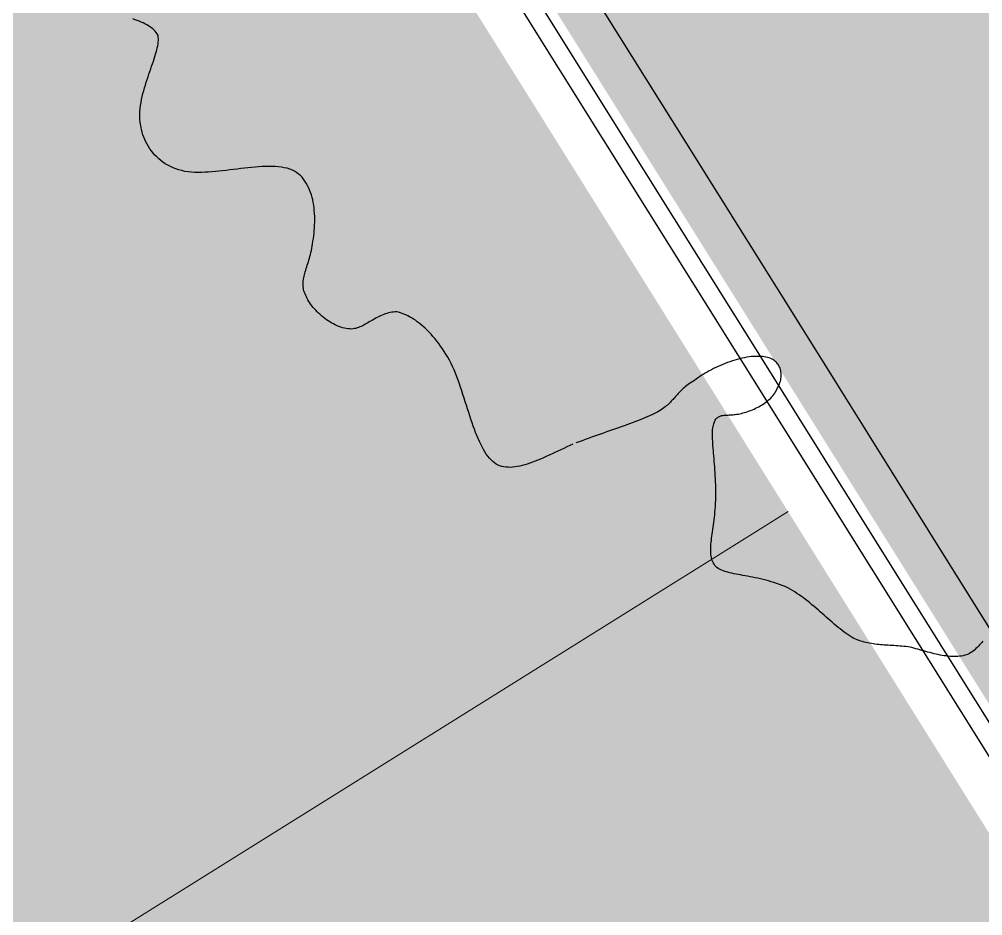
# Model space of a CAD drawing. Header units: metres. Extents: x 507649 to 508899, y 6966965 to 6967377.
# Drawn here: x 507874.485 to 507876.597, y 6967203.836 to 6967205.802 of the extents above; entities that cross this region are included whole.
import ezdxf

# ---------------------------------------------------------------- set-up
doc = ezdxf.new("R2010")
doc.units = ezdxf.units.M
doc.layers.add('C-PRKG', color=252, linetype='Continuous', lineweight=5)
for name, color, linetype in [('C_TEXT_2.5', 7, 'Continuous'), ('HATCH_LANDSCAPE', 1, 'Continuous'), ('HATCH_PAVEMENT_CARPARK', 254, 'Continuous'), ('KRB_LIP', 6, 'Continuous'), ('mga2020VEG_TREE', 252, 'Continuous'), ('PAV_CREST SAG', 2, 'Continuous')]:
    doc.layers.add(name, color=color, linetype=linetype)

# ---------------------------------------------------------------- blocks, each defined once
blk = doc.blocks.new('XD_HATCH')
at = {"layer": 'HATCH_LANDSCAPE', "ltscale": 0.5}
h = blk.add_hatch(dxfattribs=at)
h.set_pattern_fill('GRASS', color=256, scale=0.05)
h.set_pattern_definition([(212.013854887, (0, 0), (-0.28538859865, -1.2375190291), [0.238125, -1.557926224]), (167.013854887, (0, 0), (-0.28538859868, -1.23751902925), [0.238125, -1.031875]), (257.013854887, (0, 0), (1.23751902925, -0.28538859868), [0.238125, -1.031875])])
edge = h.paths.add_edge_path()
edge.add_line((507834.6194, 6967286.6003), (507833.7745, 6967278.3766))
edge.add_line((507833.7745, 6967278.3766), (507834.4563, 6967266.5732))
edge.add_arc((507833.4405, 6967266.3882), 1.0325, -56.8269, 10.3208, ccw=False)
edge.add_line((507834.0055, 6967265.524), (507833.7027, 6967265.3348))
edge.add_line((507833.7027, 6967265.3348), (507831.8595, 6967265.8814))
edge.add_arc((507790.5773, 6967261.1965), 41.5471, 6.4744, 11.72996)
edge.add_arc((507652.9266, 6967269.5696), 178.3302, 0.023588, 2.717699)
edge.add_arc((507863.8943, 6967277.5885), 32.8409, 156.38178, 179.23816, ccw=False)
edge.add_line((507833.8043, 6967290.7459), (507834.868, 6967290.3037))
edge.add_line((507834.868, 6967290.3037), (507834.6194, 6967286.6003))
edge = h.paths.add_edge_path()
edge.add_line((507840.3758, 6967264.2031), (507839.0111, 6967268.6216))
edge.add_line((507839.0111, 6967268.6216), (507838.9485, 6967268.9634))
edge.add_line((507838.9485, 6967268.9634), (507838.9635, 6967269.4631))
edge.add_line((507838.9635, 6967269.4631), (507838.7986, 6967271.4707))
edge.add_line((507838.7986, 6967271.4707), (507838.5426, 6967271.9806))
edge.add_line((507838.5426, 6967271.9806), (507838.3277, 6967272.489))
edge.add_line((507838.3277, 6967272.489), (507838.1812, 6967272.9949))
edge.add_line((507838.1812, 6967272.9949), (507838.0533, 6967273.5))
edge.add_line((507838.0533, 6967273.5), (507837.435, 6967274.5364))
edge.add_line((507837.435, 6967274.5364), (507837.4424, 6967274.8298))
edge.add_line((507837.4424, 6967274.8298), (507837.523, 6967275.3334))
edge.add_line((507837.523, 6967275.3334), (507837.4511, 6967275.831))
edge.add_line((507837.4511, 6967275.831), (507837.4008, 6967276.3294))
edge.add_line((507837.4008, 6967276.3294), (507837.3858, 6967276.8292))
edge.add_line((507837.3858, 6967276.8292), (507837.3708, 6967277.329))
edge.add_line((507837.3708, 6967277.329), (507837.3559, 6967277.8288))
edge.add_line((507837.3559, 6967277.8288), (507837.2868, 6967278.3259))
edge.add_line((507837.2868, 6967278.3259), (507837.6201, 6967280.3039))
edge.add_line((507837.6201, 6967280.3039), (507837.7291, 6967281.2981))
edge.add_line((507837.7291, 6967281.2981), (507837.7573, 6967281.7976))
edge.add_line((507837.7573, 6967281.7976), (507837.7637, 6967283.3032))
edge.add_line((507837.7637, 6967283.3032), (507837.8004, 6967283.8019))
edge.add_line((507837.8004, 6967283.8019), (507837.9, 6967284.2949))
edge.add_line((507837.9, 6967284.2949), (507838.1892, 6967285.2728))
edge.add_line((507838.1892, 6967285.2728), (507838.2709, 6967285.7675))
edge.add_line((507838.2709, 6967285.7675), (507838.3266, 6967286.2645))
edge.add_line((507838.3266, 6967286.2645), (507837.056, 6967286.299))
edge.add_line((507837.056, 6967286.299), (507837.0835, 6967286.024))
edge.add_line((507837.0835, 6967286.024), (507836.2865, 6967278.3018))
edge.add_line((507836.2865, 6967278.3018), (507836.7877, 6967269.7623))
edge.add_line((507836.7877, 6967269.7623), (507836.9971, 6967265.9725))
edge.add_arc((507835.4372, 6967265.8975), 1.5617, -51.2364, 2.7548, ccw=False)
edge.add_line((507836.415, 6967264.6797), (507834.7625, 6967263.6386))
edge.add_line((507834.7625, 6967263.6386), (507834.4122, 6967261.6514))
edge.add_line((507834.4122, 6967261.6514), (507838.3369, 6967255.3696))
edge.add_arc((507838.6337, 6967255.5551), 0.35, 211.9938, 302.0004)
edge.add_line((507838.8192, 6967255.2583), (507843.102, 6967257.934))
edge.add_line((507843.102, 6967257.934), (507849.8852, 6967247.0769))
edge.add_line((507849.8852, 6967247.0769), (507845.6775, 6967244.448))
edge.add_arc((507845.8629, 6967244.1511), 0.35, 121.996, 211.996)
edge.add_line((507845.5661, 6967243.9657), (507846.3609, 6967242.6936))
edge.add_arc((507846.6577, 6967242.879), 0.35, 211.996, 301.996)
edge.add_line((507846.8432, 6967242.5822), (507851.0509, 6967245.2111))
edge.add_line((507851.0509, 6967245.2111), (507857.8321, 6967234.3573))
edge.add_line((507857.8321, 6967234.3573), (507858.9988, 6967232.4898))
edge.add_line((507858.9988, 6967232.4898), (507868.4293, 6967217.3956))
edge.add_line((507868.4293, 6967217.3956), (507869.595, 6967215.5298))
edge.add_line((507869.595, 6967215.5298), (507879.0265, 6967200.4339))
edge.add_line((507879.0265, 6967200.4339), (507880.1922, 6967198.5681))
edge.add_line((507880.1922, 6967198.5681), (507889.6237, 6967183.4722))
edge.add_line((507889.6237, 6967183.4722), (507890.8655, 6967181.6516))
edge.add_line((507890.8655, 6967181.6516), (507890.7894, 6967181.6064))
edge.add_line((507890.7894, 6967181.6064), (507900.2209, 6967166.5105))
edge.add_line((507900.2209, 6967166.5105), (507895.9381, 6967163.8347))
edge.add_arc((507896.1235, 6967163.5378), 0.35, 121.994, 211.996)
edge.add_line((507895.8267, 6967163.3524), (507896.6215, 6967162.0802))
edge.add_arc((507896.9183, 6967162.2657), 0.35, 211.9984, 301.996)
edge.add_line((507897.1038, 6967161.9689), (507901.3866, 6967164.6447))
edge.add_line((507901.3866, 6967164.6447), (507910.8181, 6967149.5487))
edge.add_line((507910.8181, 6967149.5487), (507906.5469, 6967146.8811))
edge.add_arc((507906.7649, 6967146.6028), 0.3535, 128.0734, 218.4885)
edge.add_line((507906.4882, 6967146.3828), (507907.8077, 6967145.0972))
edge.add_line((507907.8077, 6967145.0972), (507909.4019, 6967144.1738))
edge.add_line((507909.4019, 6967144.1738), (507911.1824, 6967145.0318))
edge.add_line((507911.1824, 6967145.0318), (507911.5938, 6967146.4662))
edge.add_line((507911.5938, 6967146.4662), (507913.3116, 6967147.5395))
edge.add_line((507913.3116, 6967147.5395), (507911.7607, 6967150.3145))
edge.add_line((507911.7607, 6967150.3145), (507911.3517, 6967151.1377))
edge.add_line((507911.3517, 6967151.1377), (507910.3123, 6967152.8466))
edge.add_line((507910.3123, 6967152.8466), (507910.0252, 6967153.2568))
edge.add_line((507910.0252, 6967153.2568), (507908.2386, 6967155.6779))
edge.add_line((507908.2386, 6967155.6779), (507906.8185, 6967157.7385))
edge.add_line((507906.8185, 6967157.7385), (507905.1467, 6967160.2314))
edge.add_line((507905.1467, 6967160.2314), (507902.6614, 6967164.5743))
edge.add_line((507902.6614, 6967164.5743), (507901.6885, 6967166.3247))
edge.add_line((507901.6885, 6967166.3247), (507890.3492, 6967184.5912))
edge.add_line((507890.3492, 6967184.5912), (507887.9238, 6967188.3817))
edge.add_line((507887.9238, 6967188.3817), (507882.2644, 6967197.2262))
edge.add_line((507882.2644, 6967197.2262), (507881.0853, 6967198.9492))
edge.add_line((507881.0853, 6967198.9492), (507875.2149, 6967208.1494))
edge.add_line((507875.2149, 6967208.1494), (507870.7184, 6967215.3627))
edge.add_line((507870.7184, 6967215.3627), (507864.5811, 6967226.2674))
edge.add_line((507864.5811, 6967226.2674), (507858.7045, 6967235.0792))
edge.add_line((507858.7045, 6967235.0792), (507856.2419, 6967238.7442))
edge.add_line((507856.2419, 6967238.7442), (507855.1022, 6967240.3904))
edge.add_line((507855.1022, 6967240.3904), (507854.8173, 6967240.8019))
edge.add_line((507854.8173, 6967240.8019), (507854.0618, 6967242.0986))
edge.add_line((507854.0618, 6967242.0986), (507852.576, 6967244.7077))
edge.add_line((507852.576, 6967244.7077), (507851.066, 6967247.3016))
edge.add_line((507851.066, 6967247.3016), (507849.5393, 6967249.8852))
edge.add_line((507849.5393, 6967249.8852), (507848.9949, 6967250.7242))
edge.add_line((507848.9949, 6967250.7242), (507848.7226, 6967251.1437))
edge.add_line((507848.7226, 6967251.1437), (507848.4401, 6967251.5567))
edge.add_line((507848.4401, 6967251.5567), (507847.8618, 6967252.3745))
edge.add_line((507847.8618, 6967252.3745), (507847.3356, 6967253.2249))
edge.add_line((507847.3356, 6967253.2249), (507845.7975, 6967255.8013))
edge.add_line((507845.7975, 6967255.8013), (507844.2186, 6967258.446))
edge.add_line((507844.2186, 6967258.446), (507842.8502, 6967261.0217))
edge.add_line((507842.8502, 6967261.0217), (507842.6112, 6967261.4614))
edge.add_line((507842.6112, 6967261.4614), (507842.0412, 6967262.2858))
edge.add_line((507842.0412, 6967262.2858), (507840.3758, 6967264.2031))
at = {"layer": 'HATCH_PAVEMENT_CARPARK'}
h = blk.add_hatch(color=256, dxfattribs=at)
h.dxf.hatch_style = 1
edge = h.paths.add_edge_path()
edge.add_line((507875.9888, 6967195.7651), (507880.1445, 6967198.3614))
edge.add_line((507880.1445, 6967198.3614), (507889.417, 6967183.5199))
edge.add_line((507889.417, 6967183.5199), (507885.2614, 6967180.9236))
edge.add_arc((507885.5253, 6967180.4998), 0.4992, 121.9079, 212.0841)
edge.add_line((507885.1023, 6967180.2346), (507885.8971, 6967178.9625))
edge.add_arc((507886.3196, 6967179.221), 0.4954, 211.4571, 302.5349)
edge.add_line((507886.586, 6967178.8034), (507890.7427, 6967181.398))
edge.add_line((507890.7427, 6967181.398), (507900.0142, 6967166.5582))
edge.add_line((507900.0142, 6967166.5582), (507895.8586, 6967163.9619))
edge.add_arc((507896.1225, 6967163.5381), 0.4992, 121.9059, 212.0841)
edge.add_line((507895.6995, 6967163.2729), (507896.4943, 6967162.0008))
edge.add_arc((507896.9183, 6967162.2657), 0.5, 211.9984, 301.996)
edge.add_line((507897.1832, 6967161.8417), (507901.3389, 6967164.438))
edge.add_line((507901.3389, 6967164.438), (507910.6114, 6967149.5965))
edge.add_line((507910.6114, 6967149.5965), (507906.4613, 6967147.0044))
edge.add_arc((507906.7649, 6967146.6028), 0.5035, 127.0863, 218.5157)
edge.add_arc((507912.318, 6967151.0464), 7.6156, 218.65732, 253.74497)
edge.add_line((507910.1863, 6967143.7352), (507910.7688, 6967143.59))
edge.add_line((507910.7688, 6967143.59), (507911.5189, 6967143.4728))
edge.add_line((507911.5189, 6967143.4728), (507912.2837, 6967143.4309))
edge.add_line((507912.2837, 6967143.4309), (507913.7894, 6967143.3382))
edge.add_line((507913.7894, 6967143.3382), (507914.7067, 6967143.2816))
edge.add_line((507914.7067, 6967143.2816), (507913.8403, 6967137.3297))
edge.add_line((507913.8403, 6967137.3297), (507912.0774, 6967137.387))
edge.add_line((507912.0774, 6967137.387), (507909.0582, 6967137.6263))
edge.add_arc((507911.1175, 6967152.4843), 15, 222.13107, 262.10918, ccw=False)
edge.add_arc((507899.5853, 6967142.1233), 0.5056, 36.1917, 121.7915)
edge.add_line((507899.3189, 6967142.5531), (507895.8547, 6967140.3769))
edge.add_line((507895.8547, 6967140.3769), (507893.2252, 6967144.5857))
edge.add_line((507893.2252, 6967144.5857), (507886.5822, 6967155.2184))
edge.add_line((507886.5822, 6967155.2184), (507890.8139, 6967157.8599))
edge.add_arc((507890.4505, 6967158.234), 0.5215, 314.169, 391.1342)
edge.add_line((507890.8969, 6967158.5037), (507890.1021, 6967159.7758))
edge.add_arc((507889.6697, 6967159.5002), 0.5127, 32.5139, 110.6117)
edge.add_line((507889.4892, 6967159.9802), (507885.2575, 6967157.3386))
edge.add_line((507885.2575, 6967157.3386), (507875.985, 6967172.1801))
edge.add_line((507875.985, 6967172.1801), (507880.2167, 6967174.8216))
edge.add_arc((507879.8533, 6967175.1957), 0.5215, 314.1688, 391.1377)
edge.add_line((507880.2997, 6967175.4654), (507879.5049, 6967176.7376))
edge.add_arc((507879.0815, 6967176.4734), 0.499, 31.9564, 112.37)
edge.add_line((507878.8916, 6967176.9349), (507874.6603, 6967174.3003))
edge.add_line((507874.6603, 6967174.3003), (507865.3878, 6967189.1418))
edge.add_line((507865.3878, 6967189.1418), (507869.5434, 6967191.7381))
edge.add_arc((507869.2785, 6967192.1622), 0.5, 301.9931, 391.9994)
edge.add_line((507869.7025, 6967192.4271), (507868.9077, 6967193.6993))
edge.add_arc((507868.4837, 6967193.4343), 0.5, 31.9969, 121.9973)
edge.add_line((507868.2187, 6967193.8583), (507864.0642, 6967191.2604))
edge.add_line((507864.0642, 6967191.2604), (507854.7578, 6967206.1561))
edge.add_line((507854.7578, 6967206.1561), (507859.003, 6967208.7411))
edge.add_arc((507858.6819, 6967209.1238), 0.4995, 310.0061, 392.0445)
edge.add_line((507859.1053, 6967209.3888), (507858.3105, 6967210.661))
edge.add_arc((507857.8781, 6967210.3853), 0.5127, 32.5162, 110.6117)
edge.add_line((507857.6976, 6967210.8653), (507853.542, 6967208.2689))
edge.add_line((507853.542, 6967208.2689), (507844.2673, 6967223.0031))
edge.add_line((507844.2673, 6967223.0031), (507848.4217, 6967225.6013))
edge.add_arc((507848.1566, 6967226.0252), 0.5, 302.0224, 392.0224)
edge.add_line((507848.5805, 6967226.2903), (507847.6992, 6967227.6994))
edge.add_arc((507847.268, 6967227.4197), 0.5139, 32.9678, 130.3844)
edge.add_line((507846.935, 6967227.8112), (507842.912, 6967225.2832))
edge.add_line((507842.912, 6967225.2832), (507836.3216, 6967235.8317))
edge.add_line((507836.3216, 6967235.8317), (507840.4772, 6967238.428))
edge.add_arc((507840.2123, 6967238.8521), 0.5, 301.996, 392.0008)
edge.add_line((507840.6363, 6967239.117), (507840.6363, 6967239.117))
edge.add_arc((507840.2123, 6967238.8521), 0.5, -58.004, 31.9984, ccw=False)
edge.add_line((507840.4772, 6967238.428), (507836.3216, 6967235.8317))
edge.add_line((507836.3216, 6967235.8317), (507842.912, 6967225.2832))
edge.add_line((507842.912, 6967225.2832), (507846.935, 6967227.8112))
edge.add_arc((507847.268, 6967227.4197), 0.5139, 32.9678, 130.3844, ccw=False)
edge.add_line((507847.6992, 6967227.6994), (507848.5805, 6967226.2903))
edge.add_arc((507848.1566, 6967226.0252), 0.5, -57.9776, 32.0224, ccw=False)
edge.add_line((507848.4217, 6967225.6013), (507844.2673, 6967223.0031))
edge.add_line((507844.2673, 6967223.0031), (507853.542, 6967208.2689))
edge.add_line((507853.542, 6967208.2689), (507857.6976, 6967210.8653))
edge.add_arc((507857.8781, 6967210.3853), 0.5127, 32.5162, 110.6117, ccw=False)
edge.add_line((507858.3105, 6967210.661), (507859.1516, 6967209.4817))
edge.add_line((507859.1516, 6967209.4817), (507864.7027, 6967212.8859))
edge.add_arc((507865.1267, 6967213.1508), 0.5, 211.996, 301.996)
edge.add_line((507865.3916, 6967212.7268), (507869.5473, 6967215.3231))
edge.add_line((507869.5473, 6967215.3231), (507878.8198, 6967200.4816))
edge.add_line((507878.8198, 6967200.4816), (507874.6642, 6967197.8853))
edge.add_arc((507874.9291, 6967197.4612), 0.5, 121.996, 211.996)
edge.add_line((507874.5051, 6967197.1963), (507875.2999, 6967195.9242))
edge.add_arc((507875.7239, 6967196.1891), 0.5, 211.996, 301.996)
blk = doc.blocks.new('BAC V TREE')
for p, q in [((-13.8659, -6.0035), (-13.8962, -5.9923)), ((-13.8363, -6.0148), (-13.8659, -6.0035)), ((-13.8075, -6.0262), (-13.8363, -6.0148)), ((-13.7797, -6.0378), (-13.8075, -6.0262)), ((-13.7529, -6.0497), (-13.7797, -6.0378)), ((-13.7271, -6.0621), (-13.7529, -6.0497)), ((-13.7025, -6.0749), (-13.7271, -6.0621)), ((-13.679, -6.0882), (-13.7025, -6.0749)), ((-13.6569, -6.1023), (-13.679, -6.0882)), ((-13.636, -6.117), (-13.6569, -6.1023)), ((-13.6166, -6.1326), (-13.636, -6.117)), ((-13.5986, -6.1492), (-13.6166, -6.1326)), ((-13.5822, -6.1667), (-13.5986, -6.1492)), ((-13.5674, -6.1854), (-13.5822, -6.1667)), ((-13.5543, -6.2052), (-13.5674, -6.1854)), ((-13.543, -6.2263), (-13.5543, -6.2052)), ((-13.5393, -6.2479), (-13.543, -6.2263)), ((-13.5375, -6.2708), (-13.5393, -6.2479)), ((-13.5525, -6.4015), (-13.5466, -6.3733)), ((-13.5466, -6.3733), (-13.5421, -6.3461)), ((-13.5421, -6.3461), (-13.539, -6.3199)), ((-13.539, -6.3199), (-13.5375, -6.2948)), ((-13.5375, -6.2948), (-13.5375, -6.2708)), ((-13.5865, -6.524), (-13.5766, -6.492)), ((-13.5766, -6.492), (-13.5675, -6.4609)), ((-13.5675, -6.4609), (-13.5595, -6.4307)), ((-13.5595, -6.4307), (-13.5525, -6.4015)), ((-13.6327, -6.6602), (-13.6204, -6.625)), ((-13.6204, -6.625), (-13.6085, -6.5905)), ((-13.6085, -6.5905), (-13.5972, -6.5568)), ((-13.5972, -6.5568), (-13.5865, -6.524)), ((-13.6839, -6.808), (-13.671, -6.77)), ((-13.671, -6.77), (-13.6581, -6.7327)), ((-13.6581, -6.7327), (-13.6453, -6.6961)), ((-13.6453, -6.6961), (-13.6327, -6.6602)), ((-13.7332, -6.9654), (-13.7214, -6.9252)), ((-13.7214, -6.9252), (-13.7092, -6.8856)), ((-13.7092, -6.8856), (-13.6967, -6.8465)), ((-13.6967, -6.8465), (-13.6839, -6.808)), ((-13.7647, -7.0884), (-13.755, -7.047)), ((-13.755, -7.047), (-13.7444, -7.006)), ((-13.7444, -7.006), (-13.7332, -6.9654)), ((-13.7883, -7.2149), (-13.7815, -7.1724)), ((-13.7815, -7.1724), (-13.7736, -7.1303)), ((-13.7736, -7.1303), (-13.7647, -7.0884)), ((-13.7992, -7.3372), (-13.7981, -7.3006)), ((-13.7981, -7.3006), (-13.7938, -7.2576)), ((-13.7938, -7.2576), (-13.7883, -7.2149)), ((-13.7989, -7.3739), (-13.7992, -7.3372)), ((-13.7971, -7.4106), (-13.7989, -7.3739)), ((-13.7938, -7.4472), (-13.7971, -7.4106)), ((-13.789, -7.4836), (-13.7938, -7.4472)), ((-13.7827, -7.5199), (-13.789, -7.4836)), ((-13.775, -7.5558), (-13.7827, -7.5199)), ((-13.7657, -7.5914), (-13.775, -7.5558)), ((-13.7549, -7.6266), (-13.7657, -7.5914)), ((-13.7426, -7.6613), (-13.7549, -7.6266)), ((-13.7287, -7.6954), (-13.7426, -7.6613)), ((-13.7133, -7.7289), (-13.7287, -7.6954)), ((-13.6964, -7.7617), (-13.7133, -7.7289)), ((-13.6778, -7.7937), (-13.6964, -7.7617)), ((-13.6578, -7.8249), (-13.6778, -7.7937)), ((-13.6361, -7.8552), (-13.6578, -7.8249)), ((-13.6129, -7.8844), (-13.6361, -7.8552)), ((-13.588, -7.9127), (-13.6129, -7.8844)), ((-13.5616, -7.9398), (-13.588, -7.9127)), ((-13.5336, -7.9657), (-13.5616, -7.9398)), ((-13.5039, -7.9903), (-13.5336, -7.9657)), ((-13.4727, -8.0136), (-13.5039, -7.9903)), ((-13.4398, -8.0355), (-13.4727, -8.0136)), ((-13.4052, -8.0559), (-13.4398, -8.0355)), ((-13.369, -8.0748), (-13.4052, -8.0559)), ((-13.3312, -8.0921), (-13.369, -8.0748)), ((-13.2917, -8.1077), (-13.3312, -8.0921)), ((-13.2505, -8.1215), (-13.2917, -8.1077)), ((-13.2077, -8.1335), (-13.2505, -8.1215)), ((-13.1631, -8.1437), (-13.2077, -8.1335)), ((-13.1169, -8.1518), (-13.1631, -8.1437)), ((-12.7846, -8.1507), (-12.8344, -8.1544)), ((-12.7344, -8.1463), (-12.7846, -8.1507)), ((-12.6837, -8.1412), (-12.7344, -8.1463)), ((-12.6327, -8.1356), (-12.6837, -8.1412)), ((-12.5815, -8.1295), (-12.6327, -8.1356)), ((-12.5301, -8.1232), (-12.5815, -8.1295)), ((-12.4787, -8.1167), (-12.5301, -8.1232)), ((-12.4272, -8.1102), (-12.4787, -8.1167)), ((-12.376, -8.1038), (-12.4272, -8.1102)), ((-12.3249, -8.0977), (-12.376, -8.1038)), ((-12.2741, -8.0919), (-12.3249, -8.0977)), ((-12.2238, -8.0867), (-12.2741, -8.0919)), ((-12.1739, -8.0821), (-12.2238, -8.0867)), ((-12.1246, -8.0783), (-12.1739, -8.0821)), ((-12.076, -8.0754), (-12.1246, -8.0783)), ((-12.0281, -8.0735), (-12.076, -8.0754)), ((-11.9811, -8.0728), (-12.0281, -8.0735)), ((-11.9351, -8.0734), (-11.9811, -8.0728)), ((-11.89, -8.0754), (-11.9351, -8.0734)), ((-11.8461, -8.079), (-11.89, -8.0754)), ((-11.8034, -8.0843), (-11.8461, -8.079)), ((-11.7621, -8.0915), (-11.8034, -8.0843)), ((-11.7221, -8.1006), (-11.7621, -8.0915)), ((-11.6836, -8.1118), (-11.7221, -8.1006)), ((-11.6467, -8.1252), (-11.6836, -8.1118)), ((-11.6164, -8.1417), (-11.6467, -8.1252)), ((-11.5878, -8.1603), (-11.6164, -8.1417)), ((-13.0722, -8.1558), (-13.1169, -8.1518)), ((-13.0263, -8.1582), (-13.0722, -8.1558)), ((-12.9796, -8.1591), (-13.0263, -8.1582)), ((-12.9319, -8.1587), (-12.9796, -8.1591)), ((-12.8835, -8.157), (-12.9319, -8.1587)), ((-12.8344, -8.1544), (-12.8835, -8.157)), ((-11.561, -8.1809), (-11.5878, -8.1603)), ((-11.5359, -8.2034), (-11.561, -8.1809)), ((-11.5125, -8.2276), (-11.5359, -8.2034)), ((-11.4907, -8.2536), (-11.5125, -8.2276)), ((-11.4705, -8.2811), (-11.4907, -8.2536)), ((-11.4519, -8.3101), (-11.4705, -8.2811)), ((-11.4348, -8.3406), (-11.4519, -8.3101)), ((-11.4191, -8.3723), (-11.4348, -8.3406)), ((-11.4049, -8.4052), (-11.4191, -8.3723)), ((-11.3921, -8.4393), (-11.4049, -8.4052)), ((-11.3807, -8.4743), (-11.3921, -8.4393)), ((-11.3706, -8.5103), (-11.3807, -8.4743)), ((-11.3618, -8.547), (-11.3706, -8.5103)), ((-11.3542, -8.5845), (-11.3618, -8.547)), ((-11.3479, -8.6226), (-11.3542, -8.5845)), ((-11.3427, -8.6613), (-11.3479, -8.6226)), ((-11.3387, -8.7003), (-11.3427, -8.6613)), ((-11.3357, -8.7397), (-11.3387, -8.7003)), ((-11.3339, -8.7793), (-11.3357, -8.7397)), ((-11.333, -8.819), (-11.3339, -8.7793)), ((-11.3331, -8.8588), (-11.333, -8.819)), ((-11.339, -8.9773), (-11.3362, -8.938)), ((-11.3362, -8.938), (-11.3342, -8.8985)), ((-11.3342, -8.8985), (-11.3331, -8.8588)), ((-11.3584, -9.1299), (-11.3525, -9.0926)), ((-11.3525, -9.0926), (-11.3472, -9.0547)), ((-11.3472, -9.0547), (-11.3427, -9.0162)), ((-11.3427, -9.0162), (-11.339, -8.9773)), ((-11.3803, -9.2584), (-11.3746, -9.2286)), ((-11.3746, -9.2286), (-11.3695, -9.198)), ((-11.3695, -9.198), (-11.365, -9.1664)), ((-11.365, -9.1664), (-11.3584, -9.1299)), ((-11.415, -9.3948), (-11.4075, -9.369)), ((-11.4075, -9.369), (-11.4002, -9.3425)), ((-11.4002, -9.3425), (-11.3932, -9.3152)), ((-11.3932, -9.3152), (-11.3866, -9.2872)), ((-11.3866, -9.2872), (-11.3803, -9.2584)), ((-11.4526, -9.515), (-11.4453, -9.492)), ((-11.4453, -9.492), (-11.4378, -9.4686)), ((-11.4378, -9.4686), (-11.4302, -9.4446)), ((-11.4302, -9.4446), (-11.4226, -9.42)), ((-11.4226, -9.42), (-11.415, -9.3948)), ((-11.4914, -9.666), (-11.4877, -9.6452)), ((-11.4877, -9.6452), (-11.4833, -9.6242)), ((-11.4833, -9.6242), (-11.4782, -9.603)), ((-11.4782, -9.603), (-11.4725, -9.5815)), ((-11.4725, -9.5815), (-11.4663, -9.5597)), ((-11.4663, -9.5597), (-11.4596, -9.5376)), ((-11.4596, -9.5376), (-11.4526, -9.515)), ((-11.4971, -9.7277), (-11.4962, -9.7072)), ((-11.497, -9.7482), (-11.4971, -9.7277)), ((-11.4958, -9.7687), (-11.497, -9.7482)), ((-11.4962, -9.7072), (-11.4942, -9.6867)), ((-11.4933, -9.7893), (-11.4958, -9.7687)), ((-11.4942, -9.6867), (-11.4914, -9.666)), ((-11.4895, -9.81), (-11.4933, -9.7893)), ((-11.4844, -9.8309), (-11.4895, -9.81)), ((-11.4778, -9.8519), (-11.4844, -9.8309)), ((-11.4696, -9.8732), (-11.4778, -9.8519)), ((-11.4598, -9.8948), (-11.4696, -9.8732)), ((-11.4511, -9.9151), (-11.4598, -9.8948)), ((-11.4411, -9.9358), (-11.4511, -9.9151)), ((-11.4297, -9.9567), (-11.4411, -9.9358)), ((-11.4171, -9.9778), (-11.4297, -9.9567)), ((-11.4034, -9.9989), (-11.4171, -9.9778)), ((-11.3885, -10.02), (-11.4034, -9.9989)), ((-11.3726, -10.0412), (-11.3885, -10.02)), ((-11.3557, -10.0622), (-11.3726, -10.0412)), ((-11.3378, -10.083), (-11.3557, -10.0622)), ((-11.319, -10.1036), (-11.3378, -10.083)), ((-11.2993, -10.124), (-11.319, -10.1036)), ((-11.2789, -10.1439), (-11.2993, -10.124)), ((-11.2577, -10.1634), (-11.2789, -10.1439)), ((-11.2358, -10.1825), (-11.2577, -10.1634)), ((-11.2133, -10.2009), (-11.2358, -10.1825)), ((-10.4036, -10.1802), (-10.4245, -10.1903)), ((-10.3824, -10.1708), (-10.4036, -10.1802)), ((-10.3609, -10.1619), (-10.3824, -10.1708)), ((-10.339, -10.1539), (-10.3609, -10.1619)), ((-10.3167, -10.1466), (-10.339, -10.1539)), ((-10.2941, -10.1403), (-10.3167, -10.1466)), ((-10.271, -10.135), (-10.2941, -10.1403)), ((-10.2474, -10.1308), (-10.271, -10.135)), ((-10.2233, -10.1278), (-10.2474, -10.1308)), ((-10.1988, -10.126), (-10.2233, -10.1278)), ((-10.1737, -10.1257), (-10.1988, -10.126)), ((-10.1497, -10.1312), (-10.1737, -10.1257)), ((-10.1251, -10.1381), (-10.1497, -10.1312)), ((-10.1, -10.1464), (-10.1251, -10.1381)), ((-10.0745, -10.1562), (-10.1, -10.1464)), ((-10.0486, -10.1674), (-10.0745, -10.1562)), ((-10.0223, -10.18), (-10.0486, -10.1674)), ((-9.9957, -10.194), (-10.0223, -10.18)), ((-11.1903, -10.2188), (-11.2133, -10.2009)), ((-11.1667, -10.236), (-11.1903, -10.2188)), ((-11.1426, -10.2524), (-11.1667, -10.236)), ((-11.1182, -10.268), (-11.1426, -10.2524)), ((-11.0934, -10.2827), (-11.1182, -10.268)), ((-11.0682, -10.2965), (-11.0934, -10.2827)), ((-11.0429, -10.3092), (-11.0682, -10.2965)), ((-11.0173, -10.3209), (-11.0429, -10.3092)), ((-10.9916, -10.3314), (-11.0173, -10.3209)), ((-10.6591, -10.3211), (-10.678, -10.3301)), ((-10.6401, -10.3114), (-10.6591, -10.3211)), ((-10.6211, -10.3013), (-10.6401, -10.3114)), ((-10.6021, -10.2907), (-10.6211, -10.3013)), ((-10.583, -10.2797), (-10.6021, -10.2907)), ((-10.5638, -10.2685), (-10.583, -10.2797)), ((-10.5444, -10.2571), (-10.5638, -10.2685)), ((-10.525, -10.2456), (-10.5444, -10.2571)), ((-10.5053, -10.2342), (-10.525, -10.2456)), ((-10.4855, -10.2228), (-10.5053, -10.2342)), ((-10.4654, -10.2117), (-10.4855, -10.2228)), ((-10.4451, -10.2008), (-10.4654, -10.2117)), ((-10.4245, -10.1903), (-10.4451, -10.2008)), ((-9.9688, -10.2095), (-9.9957, -10.194)), ((-9.9416, -10.2264), (-9.9688, -10.2095)), ((-9.9142, -10.2446), (-9.9416, -10.2264)), ((-9.8867, -10.2643), (-9.9142, -10.2446)), ((-9.8591, -10.2853), (-9.8867, -10.2643)), ((-9.8313, -10.3078), (-9.8591, -10.2853)), ((-9.8036, -10.3316), (-9.8313, -10.3078)), ((-10.9658, -10.3408), (-10.9916, -10.3314)), ((-10.94, -10.3489), (-10.9658, -10.3408)), ((-10.9142, -10.3556), (-10.94, -10.3489)), ((-10.8885, -10.3609), (-10.9142, -10.3556)), ((-10.8629, -10.3648), (-10.8885, -10.3609)), ((-10.8376, -10.3671), (-10.8629, -10.3648)), ((-10.8124, -10.3679), (-10.8376, -10.3671)), ((-10.7929, -10.3658), (-10.8124, -10.3679)), ((-10.7735, -10.3625), (-10.7929, -10.3658)), ((-10.7542, -10.358), (-10.7735, -10.3625)), ((-10.735, -10.3524), (-10.7542, -10.358)), ((-10.716, -10.3458), (-10.735, -10.3524)), ((-10.697, -10.3384), (-10.716, -10.3458)), ((-10.678, -10.3301), (-10.697, -10.3384)), ((-9.7758, -10.3568), (-9.8036, -10.3316)), ((-9.7481, -10.3834), (-9.7758, -10.3568)), ((-9.7205, -10.4114), (-9.7481, -10.3834)), ((-9.693, -10.4407), (-9.7205, -10.4114)), ((-9.6656, -10.4714), (-9.693, -10.4407)), ((-9.6385, -10.5034), (-9.6656, -10.4714)), ((-9.6117, -10.5369), (-9.6385, -10.5034)), ((-9.5851, -10.5716), (-9.6117, -10.5369)), ((-9.5589, -10.6077), (-9.5851, -10.5716)), ((-9.533, -10.6452), (-9.5589, -10.6077)), ((-9.5076, -10.684), (-9.533, -10.6452)), ((-9.4827, -10.7241), (-9.5076, -10.684)), ((-9.4582, -10.7655), (-9.4827, -10.7241)), ((-9.4343, -10.8083), (-9.4582, -10.7655)), ((-9.411, -10.8524), (-9.4343, -10.8083)), ((-9.3883, -10.8978), (-9.411, -10.8524)), ((-5.5796, -10.8673), (-5.6128, -10.8814)), ((-5.5461, -10.8538), (-5.5796, -10.8673)), ((-5.5123, -10.8409), (-5.5461, -10.8538)), ((-5.4783, -10.8286), (-5.5123, -10.8409)), ((-5.4441, -10.8172), (-5.4783, -10.8286)), ((-5.4099, -10.8064), (-5.4441, -10.8172)), ((-5.3757, -10.7966), (-5.4099, -10.8064)), ((-5.3416, -10.7876), (-5.3757, -10.7966)), ((-5.3076, -10.7795), (-5.3416, -10.7876)), ((-5.2738, -10.7724), (-5.3076, -10.7795)), ((-5.2404, -10.7663), (-5.2738, -10.7724)), ((-5.2073, -10.7614), (-5.2404, -10.7663)), ((-5.1747, -10.7576), (-5.2073, -10.7614)), ((-5.1426, -10.7549), (-5.1747, -10.7576)), ((-5.1111, -10.7535), (-5.1426, -10.7549)), ((-5.0802, -10.7535), (-5.1111, -10.7535)), ((-5.0501, -10.7547), (-5.0802, -10.7535)), ((-5.0208, -10.7574), (-5.0501, -10.7547)), ((-4.9962, -10.7595), (-5.0208, -10.7574)), ((-4.9728, -10.7629), (-4.9962, -10.7595)), ((-4.9506, -10.7677), (-4.9728, -10.7629)), ((-4.9297, -10.7736), (-4.9506, -10.7677)), ((-4.91, -10.7807), (-4.9297, -10.7736)), ((-4.8915, -10.789), (-4.91, -10.7807)), ((-4.8742, -10.7983), (-4.8915, -10.789)), ((-4.8581, -10.8086), (-4.8742, -10.7983)), ((-4.8432, -10.8199), (-4.8581, -10.8086)), ((-4.8295, -10.8321), (-4.8432, -10.8199)), ((-4.8169, -10.8451), (-4.8295, -10.8321)), ((-4.8056, -10.859), (-4.8169, -10.8451)), ((-4.7954, -10.8735), (-4.8056, -10.859)), ((-9.3662, -10.9446), (-9.3883, -10.8978)), ((-9.3473, -10.9923), (-9.3662, -10.9446)), ((-9.3288, -11.0408), (-9.3473, -10.9923)), ((-5.8289, -10.9916), (-5.8566, -11.0084)), ((-5.8003, -10.975), (-5.8289, -10.9916)), ((-5.7708, -10.9585), (-5.8003, -10.975)), ((-5.7405, -10.9424), (-5.7708, -10.9585)), ((-5.7094, -10.9265), (-5.7405, -10.9424)), ((-5.6778, -10.911), (-5.7094, -10.9265)), ((-5.6455, -10.896), (-5.6778, -10.911)), ((-5.6128, -10.8814), (-5.6455, -10.896)), ((-4.7864, -10.8888), (-4.7954, -10.8735)), ((-4.7785, -10.9046), (-4.7864, -10.8888)), ((-4.7718, -10.9211), (-4.7785, -10.9046)), ((-4.7663, -10.938), (-4.7718, -10.9211)), ((-4.7619, -10.9555), (-4.7663, -10.938)), ((-4.7586, -10.9733), (-4.7619, -10.9555)), ((-4.7565, -10.9915), (-4.7586, -10.9733)), ((-4.7555, -11.01), (-4.7565, -10.9915)), ((-9.3108, -11.09), (-9.3288, -11.0408)), ((-9.2933, -11.1397), (-9.3108, -11.09)), ((-9.2761, -11.1899), (-9.2933, -11.1397)), ((-6.0472, -11.1367), (-6.0673, -11.1512)), ((-6.0257, -11.1222), (-6.0472, -11.1367)), ((-6.0029, -11.1075), (-6.0257, -11.1222)), ((-5.9786, -11.0928), (-6.0029, -11.1075)), ((-5.9566, -11.076), (-5.9786, -11.0928)), ((-5.9334, -11.0591), (-5.9566, -11.076)), ((-5.9089, -11.0422), (-5.9334, -11.0591)), ((-5.8833, -11.0252), (-5.9089, -11.0422)), ((-5.8566, -11.0084), (-5.8833, -11.0252)), ((-4.78, -11.1434), (-4.7732, -11.1243)), ((-4.7732, -11.1243), (-4.7675, -11.1051)), ((-4.7675, -11.1051), (-4.7628, -11.086)), ((-4.7628, -11.086), (-4.7593, -11.0668)), ((-4.7593, -11.0668), (-4.757, -11.0477)), ((-4.757, -11.0477), (-4.7557, -11.0288)), ((-4.7557, -11.0288), (-4.7555, -11.01)), ((-9.2592, -11.2404), (-9.2761, -11.1899)), ((-9.2426, -11.2911), (-9.2592, -11.2404)), ((-6.1938, -11.2641), (-6.2066, -11.2779)), ((-6.1805, -11.2503), (-6.1938, -11.2641)), ((-6.1667, -11.2363), (-6.1805, -11.2503)), ((-6.1522, -11.2223), (-6.1667, -11.2363)), ((-6.1371, -11.2083), (-6.1522, -11.2223)), ((-6.1211, -11.1941), (-6.1371, -11.2083)), ((-6.1042, -11.1799), (-6.1211, -11.1941)), ((-6.0863, -11.1656), (-6.1042, -11.1799)), ((-6.0673, -11.1512), (-6.0863, -11.1656)), ((-4.8599, -11.2914), (-4.8472, -11.2739)), ((-4.8472, -11.2739), (-4.8355, -11.256)), ((-4.8355, -11.256), (-4.8249, -11.2376)), ((-4.8249, -11.2376), (-4.8153, -11.2188)), ((-4.8153, -11.2188), (-4.8069, -11.1996)), ((-4.8069, -11.1996), (-4.7968, -11.1811)), ((-4.7968, -11.1811), (-4.7879, -11.1623)), ((-4.7879, -11.1623), (-4.78, -11.1434)), ((-9.2263, -11.3418), (-9.2426, -11.2911)), ((-9.2101, -11.3926), (-9.2263, -11.3418)), ((-9.194, -11.4431), (-9.2101, -11.3926)), ((-6.3181, -11.4), (-6.3318, -11.4133)), ((-6.305, -11.3866), (-6.3181, -11.4)), ((-6.2922, -11.3731), (-6.305, -11.3866)), ((-6.2798, -11.3597), (-6.2922, -11.3731)), ((-6.2676, -11.3462), (-6.2798, -11.3597)), ((-6.2555, -11.3326), (-6.2676, -11.3462)), ((-6.2435, -11.319), (-6.2555, -11.3326)), ((-6.2314, -11.3054), (-6.2435, -11.319)), ((-6.2191, -11.2917), (-6.2314, -11.3054)), ((-6.2066, -11.2779), (-6.2191, -11.2917)), ((-4.9918, -11.4146), (-4.9728, -11.4009)), ((-4.9728, -11.4009), (-4.9545, -11.3866)), ((-4.9545, -11.3866), (-4.9368, -11.3719)), ((-4.9368, -11.3719), (-4.9198, -11.3568)), ((-4.9198, -11.3568), (-4.9036, -11.3411)), ((-4.9036, -11.3411), (-4.8882, -11.325)), ((-4.8882, -11.325), (-4.8736, -11.3084)), ((-4.8736, -11.3084), (-4.8599, -11.2914)), ((-9.178, -11.4934), (-9.194, -11.4431)), ((-9.1621, -11.5433), (-9.178, -11.4934)), ((-9.1461, -11.5927), (-9.1621, -11.5433)), ((-6.4965, -11.534), (-6.5236, -11.5483)), ((-6.4706, -11.5195), (-6.4965, -11.534)), ((-6.4495, -11.5063), (-6.4706, -11.5195)), ((-6.4296, -11.4931), (-6.4495, -11.5063)), ((-6.411, -11.4798), (-6.4296, -11.4931)), ((-6.3934, -11.4666), (-6.411, -11.4798)), ((-6.3767, -11.4533), (-6.3934, -11.4666)), ((-6.361, -11.44), (-6.3767, -11.4533)), ((-6.3461, -11.4267), (-6.361, -11.44)), ((-6.3318, -11.4133), (-6.3461, -11.4267)), ((-5.2951, -11.5519), (-5.2725, -11.5457)), ((-5.2725, -11.5457), (-5.2499, -11.5389)), ((-5.2499, -11.5389), (-5.2273, -11.5315)), ((-5.2273, -11.5315), (-5.2048, -11.5236)), ((-5.2048, -11.5236), (-5.1823, -11.5151)), ((-5.1823, -11.5151), (-5.16, -11.506)), ((-5.16, -11.506), (-5.1378, -11.4964)), ((-5.1378, -11.4964), (-5.1159, -11.4863)), ((-5.1159, -11.4863), (-5.0942, -11.4756)), ((-5.0942, -11.4756), (-5.0729, -11.4645)), ((-5.0729, -11.4645), (-5.0519, -11.4528)), ((-5.0519, -11.4528), (-5.0314, -11.4405)), ((-5.0314, -11.4405), (-5.0114, -11.4278)), ((-5.0114, -11.4278), (-4.9918, -11.4146)), ((-9.13, -11.6414), (-9.1461, -11.5927)), ((-9.1138, -11.6894), (-9.13, -11.6414)), ((-6.8174, -11.676), (-6.8546, -11.6901)), ((-6.781, -11.6618), (-6.8174, -11.676)), ((-6.7453, -11.6477), (-6.781, -11.6618)), ((-6.7106, -11.6336), (-6.7453, -11.6477)), ((-6.6769, -11.6194), (-6.7106, -11.6336)), ((-6.6441, -11.6053), (-6.6769, -11.6194)), ((-6.6123, -11.5911), (-6.6441, -11.6053)), ((-6.5816, -11.5769), (-6.6123, -11.5911)), ((-6.552, -11.5626), (-6.5816, -11.5769)), ((-6.5236, -11.5483), (-6.552, -11.5626)), ((-5.7022, -11.6914), (-5.6968, -11.6768)), ((-5.6968, -11.6768), (-5.6909, -11.6637)), ((-5.6909, -11.6637), (-5.6846, -11.6518)), ((-5.6846, -11.6518), (-5.6779, -11.6413)), ((-5.6779, -11.6413), (-5.6707, -11.6319)), ((-5.6707, -11.6319), (-5.663, -11.6236)), ((-5.663, -11.6236), (-5.6549, -11.6163)), ((-5.6549, -11.6163), (-5.6463, -11.61)), ((-5.6463, -11.61), (-5.6372, -11.6045)), ((-5.6372, -11.6045), (-5.6276, -11.5999)), ((-5.6276, -11.5999), (-5.6176, -11.5959)), ((-5.6176, -11.5959), (-5.607, -11.5927)), ((-5.607, -11.5927), (-5.5959, -11.59)), ((-5.5959, -11.59), (-5.5843, -11.5878)), ((-5.5843, -11.5878), (-5.5722, -11.586)), ((-5.5722, -11.586), (-5.5596, -11.5846)), ((-5.5596, -11.5846), (-5.5464, -11.5835)), ((-5.5464, -11.5835), (-5.5327, -11.5826)), ((-5.5327, -11.5826), (-5.5184, -11.5818)), ((-5.5184, -11.5818), (-5.5036, -11.581)), ((-5.5036, -11.581), (-5.4882, -11.5803)), ((-5.4882, -11.5803), (-5.4723, -11.5794)), ((-5.4723, -11.5794), (-5.4557, -11.5784)), ((-5.4557, -11.5784), (-5.4386, -11.5771)), ((-5.4386, -11.5771), (-5.4209, -11.5755)), ((-5.4209, -11.5755), (-5.4026, -11.5735)), ((-5.4026, -11.5735), (-5.3836, -11.5711)), ((-5.3836, -11.5711), (-5.3618, -11.5672)), ((-5.3618, -11.5672), (-5.3398, -11.5627)), ((-5.3398, -11.5627), (-5.3175, -11.5576)), ((-5.3175, -11.5576), (-5.2951, -11.5519)), ((-9.0975, -11.7365), (-9.1138, -11.6894)), ((-9.0809, -11.7826), (-9.0975, -11.7365)), ((-9.064, -11.8276), (-9.0809, -11.7826)), ((-7.1753, -11.8053), (-7.2175, -11.82)), ((-7.1335, -11.7906), (-7.1753, -11.8053)), ((-7.092, -11.7761), (-7.1335, -11.7906)), ((-7.051, -11.7616), (-7.092, -11.7761)), ((-7.0105, -11.7472), (-7.051, -11.7616)), ((-6.9706, -11.7329), (-7.0105, -11.7472)), ((-6.9313, -11.7186), (-6.9706, -11.7329)), ((-6.8926, -11.7043), (-6.9313, -11.7186)), ((-6.8546, -11.6901), (-6.8926, -11.7043)), ((-5.7241, -11.8364), (-5.7233, -11.8111)), ((-5.7233, -11.8111), (-5.7219, -11.7874)), ((-5.7219, -11.7874), (-5.7198, -11.7651)), ((-5.7198, -11.7651), (-5.716, -11.7442)), ((-5.716, -11.7442), (-5.7118, -11.725)), ((-5.7118, -11.725), (-5.7072, -11.7074)), ((-5.7072, -11.7074), (-5.7022, -11.6914)), ((-9.0469, -11.8714), (-9.064, -11.8276)), ((-9.0293, -11.9138), (-9.0469, -11.8714)), ((-9.0113, -11.9547), (-9.0293, -11.9138)), ((-8.9929, -11.9941), (-9.0113, -11.9547)), ((-7.5627, -11.9427), (-7.6061, -11.9587)), ((-7.5193, -11.9268), (-7.5627, -11.9427)), ((-7.4759, -11.9111), (-7.5193, -11.9268)), ((-7.4325, -11.8956), (-7.4759, -11.9111)), ((-7.3891, -11.8802), (-7.4325, -11.8956)), ((-7.3459, -11.8649), (-7.3891, -11.8802)), ((-7.3029, -11.8498), (-7.3459, -11.8649)), ((-7.2601, -11.8349), (-7.3029, -11.8498)), ((-7.2175, -11.82), (-7.2601, -11.8349)), ((-5.7242, -11.8631), (-5.7241, -11.8364)), ((-5.7237, -11.8912), (-5.7242, -11.8631)), ((-5.7228, -11.9206), (-5.7237, -11.8912)), ((-5.7214, -11.9512), (-5.7228, -11.9206)), ((-5.7195, -11.983), (-5.7214, -11.9512)), ((-8.974, -12.0317), (-8.9929, -11.9941)), ((-8.9544, -12.0675), (-8.974, -12.0317)), ((-8.9343, -12.1014), (-8.9544, -12.0675)), ((-7.9043, -12.0913), (-7.9458, -12.1109)), ((-7.8625, -12.0714), (-7.9043, -12.0913)), ((-7.8204, -12.0514), (-7.8625, -12.0714)), ((-7.778, -12.0314), (-7.8204, -12.0514)), ((-7.7353, -12.0113), (-7.778, -12.0314)), ((-7.6924, -11.9914), (-7.7353, -12.0113)), ((-7.6061, -11.9587), (-7.6494, -11.9749)), ((-5.7173, -12.016), (-5.7195, -11.983)), ((-5.7149, -12.05), (-5.7173, -12.016)), ((-5.7121, -12.0851), (-5.7149, -12.05)), ((-5.7092, -12.1211), (-5.7121, -12.0851)), ((-8.9135, -12.1331), (-8.9343, -12.1014)), ((-8.892, -12.1627), (-8.9135, -12.1331)), ((-8.8697, -12.19), (-8.892, -12.1627)), ((-8.8465, -12.2149), (-8.8697, -12.19)), ((-8.8226, -12.2372), (-8.8465, -12.2149)), ((-8.1861, -12.2183), (-8.2244, -12.2337)), ((-8.1472, -12.2021), (-8.1861, -12.2183)), ((-8.1078, -12.1851), (-8.1472, -12.2021)), ((-8.0679, -12.1674), (-8.1078, -12.1851)), ((-8.0276, -12.149), (-8.0679, -12.1674)), ((-7.9869, -12.1302), (-8.0276, -12.149)), ((-7.9458, -12.1109), (-7.9869, -12.1302)), ((-5.7061, -12.1581), (-5.7092, -12.1211)), ((-5.7029, -12.1958), (-5.7061, -12.1581)), ((-5.6997, -12.2344), (-5.7029, -12.1958)), ((-8.7977, -12.2568), (-8.8226, -12.2372)), ((-8.773, -12.2728), (-8.7977, -12.2568)), ((-8.7473, -12.2862), (-8.773, -12.2728)), ((-8.7207, -12.2972), (-8.7473, -12.2862)), ((-8.6932, -12.3058), (-8.7207, -12.2972)), ((-8.6648, -12.3123), (-8.6932, -12.3058)), ((-8.6354, -12.3166), (-8.6648, -12.3123)), ((-8.6053, -12.3188), (-8.6354, -12.3166)), ((-8.5743, -12.3191), (-8.6053, -12.3188)), ((-8.5425, -12.3175), (-8.5743, -12.3191)), ((-8.5099, -12.3141), (-8.5425, -12.3175)), ((-8.4765, -12.309), (-8.5099, -12.3141)), ((-8.4425, -12.3023), (-8.4765, -12.309)), ((-8.4078, -12.2942), (-8.4425, -12.3023)), ((-8.3723, -12.2845), (-8.4078, -12.2942)), ((-8.3363, -12.2736), (-8.3723, -12.2845)), ((-8.2996, -12.2614), (-8.3363, -12.2736)), ((-8.2623, -12.2481), (-8.2996, -12.2614)), ((-8.2244, -12.2337), (-8.2623, -12.2481)), ((-5.6965, -12.2737), (-5.6997, -12.2344)), ((-5.6933, -12.3137), (-5.6965, -12.2737)), ((-5.6903, -12.3543), (-5.6933, -12.3137)), ((-5.6874, -12.3955), (-5.6903, -12.3543)), ((-5.6848, -12.4372), (-5.6874, -12.3955)), ((-5.6824, -12.4793), (-5.6848, -12.4372)), ((-5.6804, -12.5218), (-5.6824, -12.4793)), ((-5.6787, -12.5647), (-5.6804, -12.5218)), ((-5.6774, -12.6078), (-5.6787, -12.5647)), ((-5.6767, -12.6511), (-5.6774, -12.6078)), ((-5.6778, -12.7819), (-5.6768, -12.7383)), ((-5.6768, -12.7383), (-5.6764, -12.6947)), ((-5.6764, -12.6947), (-5.6767, -12.6511)), ((-5.6851, -12.9126), (-5.6819, -12.8691)), ((-5.6819, -12.8691), (-5.6795, -12.8256)), ((-5.6795, -12.8256), (-5.6778, -12.7819)), ((-5.702, -13.0615), (-5.6975, -13.0255)), ((-5.6975, -13.0255), (-5.6931, -12.9887)), ((-5.6931, -12.9887), (-5.689, -12.951)), ((-5.689, -12.951), (-5.6851, -12.9126)), ((-5.7207, -13.1973), (-5.7161, -13.1646)), ((-5.7161, -13.1646), (-5.7114, -13.131)), ((-5.7114, -13.131), (-5.7067, -13.0966)), ((-5.7067, -13.0966), (-5.702, -13.0615)), ((-5.7371, -13.3202), (-5.7334, -13.2907)), ((-5.7334, -13.2907), (-5.7294, -13.2604)), ((-5.7294, -13.2604), (-5.7251, -13.2292)), ((-5.7251, -13.2292), (-5.7207, -13.1973)), ((-5.7485, -13.456), (-5.7474, -13.4304)), ((-5.7474, -13.4304), (-5.7456, -13.4041)), ((-5.7456, -13.4041), (-5.7433, -13.3769)), ((-5.7433, -13.3769), (-5.7404, -13.349)), ((-5.7404, -13.349), (-5.7371, -13.3202)), ((-5.749, -13.4808), (-5.7485, -13.456)), ((-5.7487, -13.5048), (-5.749, -13.4808)), ((-5.7476, -13.528), (-5.7487, -13.5048)), ((-5.7456, -13.5505), (-5.7476, -13.528)), ((-5.7427, -13.5722), (-5.7456, -13.5505)), ((-5.7388, -13.5931), (-5.7427, -13.5722)), ((-5.7339, -13.6132), (-5.7388, -13.5931)), ((-5.7278, -13.6326), (-5.7339, -13.6132)), ((-5.7205, -13.6512), (-5.7278, -13.6326)), ((-5.712, -13.669), (-5.7205, -13.6512)), ((-5.7022, -13.6861), (-5.712, -13.669)), ((-5.691, -13.7024), (-5.7022, -13.6861)), ((-5.6784, -13.7179), (-5.691, -13.7024)), ((-5.6644, -13.7327), (-5.6784, -13.7179)), ((-5.6457, -13.7445), (-5.6644, -13.7327)), ((-5.6257, -13.7554), (-5.6457, -13.7445)), ((-5.6044, -13.7654), (-5.6257, -13.7554)), ((-5.5818, -13.7748), (-5.6044, -13.7654)), ((-5.558, -13.7834), (-5.5818, -13.7748)), ((-5.533, -13.7915), (-5.558, -13.7834)), ((-5.5069, -13.7991), (-5.533, -13.7915)), ((-5.4797, -13.8062), (-5.5069, -13.7991)), ((-5.4515, -13.813), (-5.4797, -13.8062)), ((-5.4223, -13.8194), (-5.4515, -13.813)), ((-5.3921, -13.8257), (-5.4223, -13.8194)), ((-5.3611, -13.8318), (-5.3921, -13.8257)), ((-5.3292, -13.8378), (-5.3611, -13.8318)), ((-5.2965, -13.8439), (-5.3292, -13.8378)), ((-5.263, -13.85), (-5.2965, -13.8439)), ((-5.2288, -13.8563), (-5.263, -13.85)), ((-5.1939, -13.8628), (-5.2288, -13.8563)), ((-5.1584, -13.8696), (-5.1939, -13.8628)), ((-5.1224, -13.8768), (-5.1584, -13.8696)), ((-5.0858, -13.8844), (-5.1224, -13.8768)), ((-5.0487, -13.8926), (-5.0858, -13.8844)), ((-5.0111, -13.9013), (-5.0487, -13.8926)), ((-4.9732, -13.9107), (-5.0111, -13.9013)), ((-4.9349, -13.9209), (-4.9732, -13.9107)), ((-4.8963, -13.9319), (-4.9349, -13.9209)), ((-4.8575, -13.9438), (-4.8963, -13.9319)), ((-4.8184, -13.9566), (-4.8575, -13.9438)), ((-4.7792, -13.9706), (-4.8184, -13.9566)), ((-4.7399, -13.9856), (-4.7792, -13.9706)), ((-4.7004, -14.0018), (-4.7399, -13.9856)), ((-4.661, -14.0193), (-4.7004, -14.0018)), ((-4.6285, -14.0373), (-4.661, -14.0193)), ((-4.5964, -14.0562), (-4.6285, -14.0373)), ((-4.5647, -14.076), (-4.5964, -14.0562)), ((-4.5333, -14.0965), (-4.5647, -14.076)), ((-4.5022, -14.1178), (-4.5333, -14.0965)), ((-4.4715, -14.1397), (-4.5022, -14.1178)), ((-4.441, -14.1623), (-4.4715, -14.1397)), ((-4.4108, -14.1853), (-4.441, -14.1623)), ((-4.3809, -14.2089), (-4.4108, -14.1853)), ((-4.3512, -14.2328), (-4.3809, -14.2089)), ((-4.3218, -14.2571), (-4.3512, -14.2328)), ((-4.2925, -14.2817), (-4.3218, -14.2571)), ((-4.2635, -14.3065), (-4.2925, -14.2817)), ((-4.2346, -14.3315), (-4.2635, -14.3065)), ((-4.2059, -14.3566), (-4.2346, -14.3315)), ((-4.1773, -14.3817), (-4.2059, -14.3566)), ((-4.1488, -14.4068), (-4.1773, -14.3817)), ((-4.1204, -14.4318), (-4.1488, -14.4068)), ((-4.0922, -14.4566), (-4.1204, -14.4318)), ((-4.0639, -14.4813), (-4.0922, -14.4566)), ((-4.0358, -14.5056), (-4.0639, -14.4813)), ((-4.0077, -14.5297), (-4.0358, -14.5056)), ((-3.9796, -14.5533), (-4.0077, -14.5297)), ((-3.9515, -14.5765), (-3.9796, -14.5533)), ((-3.9234, -14.5991), (-3.9515, -14.5765)), ((-3.8952, -14.6212), (-3.9234, -14.5991)), ((-3.867, -14.6426), (-3.8952, -14.6212)), ((-3.8387, -14.6633), (-3.867, -14.6426)), ((-3.8104, -14.6832), (-3.8387, -14.6633)), ((-3.7819, -14.7023), (-3.8104, -14.6832)), ((-3.7534, -14.7205), (-3.7819, -14.7023)), ((-3.7299, -14.7322), (-3.7534, -14.7205)), ((-3.7062, -14.743), (-3.7299, -14.7322)), ((-3.6824, -14.7529), (-3.7062, -14.743)), ((-3.6583, -14.762), (-3.6824, -14.7529)), ((-3.634, -14.7702), (-3.6583, -14.762)), ((-3.6096, -14.7777), (-3.634, -14.7702)), ((-3.5849, -14.7845), (-3.6096, -14.7777)), ((-3.5601, -14.7906), (-3.5849, -14.7845)), ((-3.535, -14.7961), (-3.5601, -14.7906)), ((-3.5098, -14.8011), (-3.535, -14.7961)), ((-3.4844, -14.8055), (-3.5098, -14.8011)), ((-3.4588, -14.8094), (-3.4844, -14.8055)), ((-1.9429, -14.8074), (-1.9591, -14.8253)), ((-1.9268, -14.7891), (-1.9429, -14.8074)), ((-1.9108, -14.7704), (-1.9268, -14.7891)), ((-3.433, -14.8129), (-3.4588, -14.8094)), ((-3.407, -14.8161), (-3.433, -14.8129)), ((-3.3808, -14.8189), (-3.407, -14.8161)), ((-3.3545, -14.8214), (-3.3808, -14.8189)), ((-3.3279, -14.8236), (-3.3545, -14.8214)), ((-3.3012, -14.8257), (-3.3279, -14.8236)), ((-3.2744, -14.8276), (-3.3012, -14.8257)), ((-3.2473, -14.8294), (-3.2744, -14.8276)), ((-3.2201, -14.8312), (-3.2473, -14.8294)), ((-3.1927, -14.8329), (-3.2201, -14.8312)), ((-3.1651, -14.8347), (-3.1927, -14.8329)), ((-3.1373, -14.8365), (-3.1651, -14.8347)), ((-3.1094, -14.8385), (-3.1373, -14.8365)), ((-3.0814, -14.8407), (-3.1094, -14.8385)), ((-3.0531, -14.843), (-3.0814, -14.8407)), ((-3.0247, -14.8457), (-3.0531, -14.843)), ((-2.9962, -14.8486), (-3.0247, -14.8457)), ((-2.9674, -14.852), (-2.9962, -14.8486)), ((-2.9386, -14.8557), (-2.9674, -14.852)), ((-2.9115, -14.8629), (-2.9386, -14.8557)), ((-2.8841, -14.8703), (-2.9115, -14.8629)), ((-2.8565, -14.878), (-2.8841, -14.8703)), ((-2.8285, -14.8859), (-2.8565, -14.878)), ((-2.8003, -14.8938), (-2.8285, -14.8859)), ((-2.7719, -14.9019), (-2.8003, -14.8938)), ((-2.7433, -14.9099), (-2.7719, -14.9019)), ((-2.7146, -14.9179), (-2.7433, -14.9099)), ((-2.6858, -14.9257), (-2.7146, -14.9179)), ((-2.657, -14.9333), (-2.6858, -14.9257)), ((-2.6281, -14.9407), (-2.657, -14.9333)), ((-2.5992, -14.9478), (-2.6281, -14.9407)), ((-2.099, -14.9442), (-2.121, -14.9543)), ((-2.08, -14.9325), (-2.099, -14.9442)), ((-2.0616, -14.9197), (-2.08, -14.9325)), ((-2.0436, -14.906), (-2.0616, -14.9197)), ((-2.0261, -14.8913), (-2.0436, -14.906)), ((-2.0089, -14.8759), (-2.0261, -14.8913)), ((-1.992, -14.8596), (-2.0089, -14.8759)), ((-1.9754, -14.8428), (-1.992, -14.8596)), ((-1.9591, -14.8253), (-1.9754, -14.8428)), ((-2.5704, -14.9545), (-2.5992, -14.9478)), ((-2.5416, -14.9608), (-2.5704, -14.9545)), ((-2.513, -14.9666), (-2.5416, -14.9608)), ((-2.4845, -14.9719), (-2.513, -14.9666)), ((-2.4562, -14.9765), (-2.4845, -14.9719)), ((-2.4281, -14.9805), (-2.4562, -14.9765)), ((-2.4003, -14.9838), (-2.4281, -14.9805)), ((-2.3727, -14.9862), (-2.4003, -14.9838)), ((-2.3455, -14.9879), (-2.3727, -14.9862)), ((-2.3187, -14.9886), (-2.3455, -14.9879)), ((-2.2922, -14.9883), (-2.3187, -14.9886)), ((-2.2662, -14.987), (-2.2922, -14.9883)), ((-2.2406, -14.9846), (-2.2662, -14.987)), ((-2.2156, -14.9811), (-2.2406, -14.9846)), ((-2.191, -14.9764), (-2.2156, -14.9811)), ((-2.1671, -14.9704), (-2.191, -14.9764)), ((-2.1437, -14.9631), (-2.1671, -14.9704)), ((-2.121, -14.9543), (-2.1437, -14.9631))]:
    blk.add_line(p, q)
blk = doc.blocks.new('XE_SURVEY')
at = {"layer": 'mga2020VEG_TREE', "xscale": 0.1554417355589352, "yscale": 0.1554417355589352, "zscale": 0.1554417355589352, "rotation": 0.001583333339407246}
blk.add_blockref('BAC V TREE', (507876.8946, 6967206.7339, 5.152), dxfattribs=at)
blk = doc.blocks.new('25027_BNP_Skygate Play-Sheet - 000101 - SITE PLAN')
at = {"layer": 'C-PRKG'}
for p, q in [((-2331858.28, 3947249.46), (-2331858.28, 3949090.85)), ((-2331858.28, 3947143.92), (-2331858.28, 3947249.46))]:
    blk.add_line(p, q, dxfattribs=at)
blk = doc.blocks.new('XE_ARCH')
at = {"xscale": 0.001, "yscale": 0.001, "zscale": 0.001, "rotation": 121.996}
blk.add_blockref('25027_BNP_Skygate Play-Sheet - 000101 - SITE PLAN', (509988.1258, 6971273.7702), dxfattribs=at)
blk = doc.blocks.new('XD_DESIGN BASE_1')
at = {"layer": 'KRB_LIP'}
blk.add_polyline3d([(507859.0262, 6967232.33, 4.9), (507868.2987, 6967217.4885, 4.9), (507864.1431, 6967214.8922, 4.8519), (507863.9208, 6967214.5807, 4.85), (507863.984, 6967214.2032, 4.848), (507863.984, 6967214.2032, 4.848), (507864.7788, 6967212.9311, 4.848), (507865.0903, 6967212.7088, 4.85), (507865.4677, 6967212.772, 4.8519), (507865.4677, 6967212.772, 4.8519), (507869.6234, 6967215.3683, 4.9), (507878.8959, 6967200.5268, 4.9), (507874.7403, 6967197.9305, 4.8759), (507874.5196, 6967197.6255, 4.874), (507874.5742, 6967197.253, 4.8721), (507874.5742, 6967197.253, 4.8721), (507874.5812, 6967197.2415, 4.872), (507874.5812, 6967197.2415, 4.872), (507875.376, 6967195.9694, 4.872), (507875.6875, 6967195.7471, 4.874), (507876.0649, 6967195.8103, 4.8759), (507876.0649, 6967195.8103, 4.8759), (507880.2206, 6967198.4066, 4.9)], dxfattribs=at)
at = {"layer": 'PAV_CREST SAG'}
for points in [[(507871.9732, 6967211.8903, 5.05), (507872.2381, 6967211.4663, 5.05), (507872.503, 6967211.0422, 5.05), (507872.768, 6967210.6182, 5.05), (507873.0329, 6967210.1941, 5.05), (507873.2978, 6967209.7701, 5.05), (507873.5628, 6967209.346, 5.05), (507873.8277, 6967208.922, 5.05), (507874.0926, 6967208.498, 5.05), (507874.3575, 6967208.0739, 5.05), (507874.6225, 6967207.6499, 5.05), (507874.8874, 6967207.2258, 5.05), (507875.1523, 6967206.8018, 5.05), (507875.4173, 6967206.3778, 5.05), (507875.6822, 6967205.9537, 5.05), (507875.9471, 6967205.5297, 5.05), (507876.2121, 6967205.1056, 5.05), (507876.477, 6967204.6816, 5.05), (507876.7419, 6967204.2575, 5.05)], [(507871.9732, 6967211.8903, 5.05), (507872.2381, 6967211.4663, 5.05), (507872.503, 6967211.0422, 5.05), (507872.768, 6967210.6182, 5.05), (507873.0329, 6967210.1941, 5.05), (507873.2978, 6967209.7701, 5.05), (507873.5628, 6967209.346, 5.05), (507873.8277, 6967208.922, 5.05), (507874.0926, 6967208.498, 5.05), (507874.3575, 6967208.0739, 5.05), (507874.6225, 6967207.6499, 5.05), (507874.8874, 6967207.2258, 5.05), (507875.1523, 6967206.8018, 5.05), (507875.4173, 6967206.3778, 5.05), (507875.6822, 6967205.9537, 5.05), (507875.9471, 6967205.5297, 5.05), (507876.2121, 6967205.1056, 5.05), (507876.477, 6967204.6816, 5.05), (507876.7419, 6967204.2575, 5.05)], [(507871.8799, 6967211.832, 5.05), (507872.1448, 6967211.408, 5.05), (507872.4097, 6967210.9839, 5.05), (507872.6747, 6967210.5599, 5.05), (507872.9396, 6967210.1358, 5.05), (507873.2045, 6967209.7118, 5.05), (507873.4695, 6967209.2878, 5.05), (507873.7344, 6967208.8637, 5.05), (507873.9993, 6967208.4397, 5.05), (507874.2643, 6967208.0156, 5.05), (507874.5292, 6967207.5916, 5.05), (507874.7941, 6967207.1676, 5.05), (507875.059, 6967206.7435, 5.05), (507875.324, 6967206.3195, 5.05), (507875.5889, 6967205.8954, 5.05), (507875.8538, 6967205.4714, 5.05), (507876.1188, 6967205.0473, 5.05), (507876.3837, 6967204.6233, 5.05), (507876.6486, 6967204.1993, 5.05)], [(507871.8799, 6967211.832, 5.05), (507872.1448, 6967211.408, 5.05), (507872.4097, 6967210.9839, 5.05), (507872.6747, 6967210.5599, 5.05), (507872.9396, 6967210.1358, 5.05), (507873.2045, 6967209.7118, 5.05), (507873.4695, 6967209.2878, 5.05), (507873.7344, 6967208.8637, 5.05), (507873.9993, 6967208.4397, 5.05), (507874.2643, 6967208.0156, 5.05), (507874.5292, 6967207.5916, 5.05), (507874.7941, 6967207.1676, 5.05), (507875.059, 6967206.7435, 5.05), (507875.324, 6967206.3195, 5.05), (507875.5889, 6967205.8954, 5.05), (507875.8538, 6967205.4714, 5.05), (507876.1188, 6967205.0473, 5.05), (507876.3837, 6967204.6233, 5.05), (507876.6486, 6967204.1993, 5.05)]]:
    blk.add_polyline3d(points, dxfattribs=at)

msp = doc.modelspace()

# ---------------------------------------------------------------- block references
at = {"layer": 'C_TEXT_2.5'}
for name in ['XD_HATCH', 'XE_SURVEY']:
    msp.add_blockref(name, (0, 0), dxfattribs=at)

# ---------------------------------------------------------------- next in the draw order: block references
msp.add_blockref('XE_ARCH', (0, 0), dxfattribs=at)

# ---------------------------------------------------------------- next in the draw order: block references
msp.add_blockref('XD_DESIGN BASE_1', (0, 0), dxfattribs=at)

doc.saveas('drawing.dxf')
